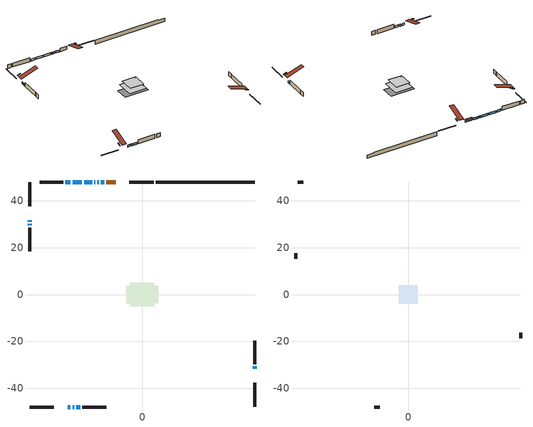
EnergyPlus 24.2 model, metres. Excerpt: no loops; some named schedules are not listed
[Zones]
conditioned space
 floor adiabatic (AdiabaticFloorConstruction): -5.07,-5.07 -5.07,5.07 5.07,5.07 5.07,-5.07 z0.56
 floor foundation (Slab1 construction): -6.91,-3.64 -6.91,3.64 6.91,3.64 6.91,-3.64 z-1.79
 wall outside (RimJoist1 construction): 4.87,48.02 -5.47,48.02 / -48.02,-48.02 -37.68,-48.02 / -48.02,48.02 -48.02,37.68 / 48.02,-48.02 48.02,-37.68 z0.56:0.86
 wall outside (AdiabaticWallConstruction 1): -11.38,48.02 -15.28,48.02 z0.56:2.59
 wall outside (AdiabaticWallConstruction): -16.21,48.02 -17.69,48.02 / 48.02,-31.76 48.02,-30.66 / -48.02,31.76 -48.02,31.15 / -18.61,48.02 -19.15,48.02 / -20.08,48.02 -20.44,48.02 / -48.02,30.22 -48.02,29.51 / -21.36,48.02 -24.82,48.02 / -25.75,48.02 -29.75,48.02 / -30.68,48.02 -32.84,48.02 / -31.76,-48.02 -30.67,-48.02 / -29.75,-48.02 -29.08,-48.02 / -28.15,-48.02 -26.43,-48.02 z0.56:1.78
 wall outside (Wall1 construction): -33.77,48.02 -43.85,48.02 / -25.5,-48.02 -15.42,-48.02 / -48.02,28.58 -48.02,18.5 / 48.02,-29.73 48.02,-19.65 z0.56:3
 wall foundation (FoundationWall1 construction): 5.8,48.02,-1.79 5.8,48.02,0.56 43.79,48.02,0.56 43.79,48.02,0.1 48.02,48.02,0.1 48.02,48.02,-1.79
 window (WindowConstruction): -16.21,48.02 -17.69,48.02 z0.56:1.78
 window (WindowConstruction 7): 48.02,-31.76 48.02,-30.66 z0.56:1.78
 window (WindowConstruction 8): -48.02,31.76 -48.02,31.15 z0.56:1.78
 window (WindowConstruction 9): -18.62,48.02 -19.15,48.02 z0.56:1.78
 window (WindowConstruction 10): -20.08,48.02 -20.43,48.02 z0.56:1.78
 window (WindowConstruction 11): -48.02,30.22 -48.02,29.51 z0.56:1.78
 window (WindowConstruction 1): -21.36,48.02 -24.82,48.02 z0.56:1.78
 window (WindowConstruction 2): -25.75,48.02 -29.75,48.02 z0.56:1.78
 window (WindowConstruction 3): -30.68,48.02 -32.84,48.02 z0.56:1.78
 window (WindowConstruction 4): -31.76,-48.02 -30.67,-48.02 z0.56:1.78
 window (WindowConstruction 5): -29.74,-48.02 -29.08,-48.02 z0.56:1.78
 window (WindowConstruction 6): -28.15,-48.02 -26.43,-48.02 z0.56:1.78
 door (Door): -11.39,48.02 -15.28,48.02 z0.56:2.59
 ceiling adiabatic (AdiabaticFloorConstruction): 5.07,-5.07 5.07,5.07 -5.07,5.07 -5.07,-5.07 z0.56
 roof outside (Roof1 construction): -6.88,48.02,3 -6.88,46.2,3.61 -6.4,46.2,3.61 -6.4,48.02,3; -36.27,-48.02,3 -36.27,-46.2,3.61 -36.75,-46.2,3.61 -36.75,-48.02,3; -48.02,36.27,3 -46.2,36.27,3.61 -46.2,36.75,3.61 -48.02,36.75,3; 48.02,-36.27,3 46.2,-36.27,3.61 46.2,-36.75,3.61 48.02,-36.75,3
attic - vented
 floor to conditioned space (Floor1 construction Reversed): -4.02,-4.02 -4.02,4.02 4.02,4.02 4.02,-4.02 z3
 floor to conditioned space (Floor2 construction Reversed): -3.27,-3.27 -3.27,3.27 3.27,3.27 3.27,-3.27 z3
 wall outside (Wall2 construction): -44.78,48.02 -47.09,48.02 / -14.49,-48.02 -12.19,-48.02 / -48.02,17.57 -48.02,15.26 / 48.02,-18.72 48.02,-16.42 z0.56:3
 roof outside (Roof2 construction): -10.46,48.02,3 -10.46,37.96,6.35 -7.81,37.96,6.35 -7.81,48.02,3; -32.69,-48.02,3 -32.69,-37.96,6.35 -35.34,-37.96,6.35 -35.34,-48.02,3; -48.02,32.69,3 -37.96,32.69,6.35 -37.96,35.34,6.35 -48.02,35.34,3; 48.02,-32.69,3 37.96,-32.69,6.35 37.96,-35.34,6.35 48.02,-35.34,3
[Building]
Building 1: Terrain=Suburbs
[Site:Location]
Quebec Intl AP_QC: Latitude {deg}=46.8; Longitude {deg}=-71.38; Time Zone {hr}=-5; Elevation {m}=74; Keep Site Location Information=Yes
[Site:GroundTemperature:Shallow]
0.0108218, -2.24938, -2.43038, -1.3578, 2.94801, 7.23376, 10.9493, 13.303, 13.5029, 11.5886, 7.96783, 3.81355
[Site:WaterMainsTemperature]
Calculation Method=Schedule; Temperature Schedule=mains temperature schedule
[Material] Roughness=Rough; Thermal Absorptance=0.9
Name | Thickness {m} | Conductivity {W/m-K} | Density {kg/m3} | Specific Heat {J/kg-K} | Solar Absorptance | Visible Absorptance
asphalt or fiberglass shingles | 0.00635 | 0.162714 | 1121.4 | 1465.45 | 0.4 | 0.4
ceiling loosefill ins | 0.254 | 0.0480833 | 16.02 | 1046.75 | 0.7 | 0.7
ceiling stud and cavity | 0.1397 | 0.183226 | 65.682 | 1177.47 | 0.7 | 0.7
ceiling stud and cavity 1 | 0.1397 | 0.225388 | 65.682 | 1177.47 | 0.7 | 0.7
concrete 4.0 in. | 0.1016 | 1.803125 | 2242.8 | 837.4 | 0.7 | 0.7
concrete 8.0 in. | 0.2032 | 1.803125 | 2242.8 | 837.4 | 0.7 | 0.7
door material | 0.04445 | 0.0451087 | 512.64 | 1214.23 | 0.7 | 0.7
exterior vertical ins | 0.0421978 | 0.029427 | 32.04 | 1214.23 | 0.7 | 0.7
floor covering | 0.0127 | 0.0433444 | 54.468 | 1339.84 | 0.6 | 0.6
floor rigid ins; wall rigid ins 1 | 0.512978 | 0.029427 | 32.04 | 1214.23 | 0.7 | 0.7
floor stud and cavity | 0.1397 | 1.75129 | 37.0049 | 1207.88 | 0.7 | 0.7
furniture material conditioned space 1 | 0.1524 | 0.115458 | 640.8 | 1214.23 | 0.6 | 0.6
gypsum board | 0.0127 | 0.160291 | 801 | 837.4 | 0.6 | 0.6
gypsum board 1 | 0.0127 | 0.160291 | 801 | 837.4 | 0.7 | 0.7
osb sheathing 0.5 in. | 0.0127 | 0.115458 | 512.64 | 1214.23 | 0.7 | 0.7
osb sheathing 0.75 in. | 0.01905 | 0.115458 | 512.64 | 1214.23 | 0.7 | 0.7
osb sheathing 2.0 in. | 0.0508 | 0.115458 | 512.64 | 1214.23 | 0.7 | 0.7
rim joist stud and cavity | 0.0508 | 0.0317179 | 125.044 | 1163.47 | 0.6 | 0.6
roof rigid ins | 0.103632 | 0.029427 | 32.04 | 1214.23 | 0.7 | 0.7
roof stud and cavity | 0.2032 | 0.150695 | 78.34581 | 1123.46 | 0.7 | 0.7
slab rigid ins | 0.0387967 | 0.029427 | 32.04 | 1214.23 | 0.7 | 0.7
wall rigid ins | 0.051816 | 0.029427 | 32.04 | 1214.23 | 0.7 | 0.7
wall stud and cavity | 0.1397 | 0.209339 | 139.0536 | 1170.24 | 0.7 | 0.7
wall stud and cavity 1 | 0.0889 | 6.1454 | 50.32683 | 1063.81 | 0.6 | 0.6
wall stud and cavity 2 | 0.0889 | 0.380278 | 52.3479 | 1209.89 | 0.7 | 0.7
wall stud and cavity 3 | 0.0889 | 0.391764 | 83.0341 | 1211.67 | 0.7 | 0.7
wood siding | 0.0254 | 0.102417 | 544.68 | 1172.36 | 0.4 | 0.4
wood siding 1 | 0.00254 | 0.102417 | 544.68 | 1172.36 | 0.4 | 0.4
wood siding 2; wood siding 3; wood siding 4 | 0.0254 | 0.102417 | 544.68 | 1172.36 | 0.7 | 0.7
[WindowMaterial:SimpleGlazingSystem]
Name | U-Factor {W/m2-K} | Solar Heat Gain Coefficient
WindowMaterial | 2.78449 | 0.59
WindowMaterial 1 | 2.78619 | 0.59
WindowMaterial 10 | 3.05249 | 0.43
WindowMaterial 11 | 2.75553 | 0.43
WindowMaterial 2 | 2.78676 | 0.6
WindowMaterial 3 | 2.89578 | 0.69
WindowMaterial 4 | 2.78392 | 0.59
WindowMaterial 5 | 2.77597 | 0.55
WindowMaterial 6 | 2.79017 | 0.62
WindowMaterial 7 | 2.78222 | 0.58
WindowMaterial 8 | 2.77143 | 0.49
WindowMaterial 9 | 3.02751 | 0.48
[Construction]
AdiabaticFloorConstruction: floor stud and cavity, floor rigid ins, osb sheathing 0.75 in., floor covering
AdiabaticWallConstruction: wood siding 3, wall rigid ins 1, wall stud and cavity 2, gypsum board
AdiabaticWallConstruction 1: wood siding 4, wall rigid ins 1, wall stud and cavity 2, gypsum board
Door: door material
Floor1 construction Reversed: gypsum board, ceiling stud and cavity, ceiling loosefill ins
Floor2 construction Reversed: gypsum board, ceiling stud and cavity 1, ceiling loosefill ins
FoundationWall1 construction: concrete 8.0 in., gypsum board 1
furniture construction conditioned space 1: furniture material conditioned space 1
PartitionWallConstruction: gypsum board, wall stud and cavity 3, gypsum board
RimJoist1 construction: wood siding 2, osb sheathing 2.0 in., rim joist stud and cavity
Roof1 construction: asphalt or fiberglass shingles, roof rigid ins, osb sheathing 0.75 in., roof stud and cavity, gypsum board
Roof2 construction: asphalt or fiberglass shingles
Slab1 construction: slab rigid ins, concrete 4.0 in.
Wall1 construction: wood siding, wall rigid ins, osb sheathing 0.5 in., wall stud and cavity, gypsum board
Wall2 construction: wood siding 1, wall stud and cavity 1
WindowConstruction: WindowMaterial
WindowConstruction 1: WindowMaterial 1
WindowConstruction 10: WindowMaterial 10
WindowConstruction 11: WindowMaterial 11
WindowConstruction 2: WindowMaterial 2
WindowConstruction 3: WindowMaterial 3
WindowConstruction 4: WindowMaterial 4
WindowConstruction 5: WindowMaterial 5
WindowConstruction 6: WindowMaterial 6
WindowConstruction 7: WindowMaterial 7
WindowConstruction 8: WindowMaterial 8
WindowConstruction 9: WindowMaterial 9
[Zone] Multiplier=1; Part of Total Floor Area=Yes
Name | Volume {m3}
attic - vented | 58.6536
conditioned space | 571.4
[Space]
Name | Zone | Volume {m3}
attic - vented 1 | attic - vented | 58.6536
conditioned space 1 | conditioned space | 571.4
[ZoneInfiltration:EffectiveLeakageArea]
infil attic - vented 1: Zone or Space=attic - vented 1; Schedule=Always On Discrete; Effective Air Leakage Area {cm2}=3965.17; Stack Coefficient=0.000402566; Wind Coefficient=1.35562e-05
[ZoneMixing]
whole house fan mix: Zone or Space=attic - vented; Schedule=Always On Continuous; Design Flow Rate Calculation Method=Flow/Zone; Design Flow Rate {m3/s}=0; Source Zone or Space=conditioned space
[SurfaceProperty:ExposedFoundationPerimeter]
Slab1: Exposed Perimeter Calculation Method=TotalExposedPerimeter; Total Exposed Perimeter {m}=42.216
[InternalMass] Zone or ZoneList=conditioned space; Space or SpaceList=conditioned space 1
Name | Construction | Surface Area {m2}
furniture mass conditioned space 1 | furniture construction conditioned space 1 | 81.36
partition wall mass | PartitionWallConstruction | 203.4
[Lights]
interior lighting: Zone or ZoneList or Space or SpaceList=conditioned space 1; Schedule=interior lighting schedule; Design Level Calculation Method=LightingLevel; Lighting Level {W}=343.2; Return Air Fraction=0; Fraction Radiant=0.6; Fraction Visible=0.2; Fraction Replaceable=1
[People]
occupants: Zone or ZoneList or Space or SpaceList=conditioned space 1; Number of People Schedule=occupants schedule; Number of People Calculation Method=People; Number of People=3; Fraction Radiant=0.314171; Sensible Heat Fraction=0.56303; Activity Level Schedule=occupants activity schedule; Carbon Dioxide Generation Rate {m3/s-W}=0; Enable ASHRAE 55 Comfort Warnings=No; Mean Radiant Temperature Calculation Type=EnclosureAveraged
[ElectricEquipment] Zone or ZoneList or Space or SpaceList=conditioned space 1; Design Level Calculation Method=EquipmentLevel
Name | Schedule | Design Level {W} | Fraction Latent | Fraction Radiant | Fraction Lost
clothes dryer | clothes dryer schedule | 140.772 | 0.015 | 0.081 | 0.85
clothes washer | clothes washer schedule | 32.1985 | 0.03 | 0.162 | 0.7
cooking range | cooking range schedule | 215.147 | 0.08 | 0.432 | 0.2
dishwasher | dishwasher schedule | 66.8632 | 0.3 | 0.18 | 0.4
fridge | fridge schedule | 72.9452 | 0 | 0.6 | 0
mech vent bath fan 0 | mech vent bath fan 0 schedule | 50.2 | 0 | 0 | 1
mech vent house fan | mech vent house fan schedule | 19.9167 | 0 | 0 | 0.5
mech vent house fan cfis | mech vent house fan cfis schedule | 0 | 0 | 0 | 0
mech vent range fan 0 | mech vent range fan 0 schedule | 57 | 0 | 0 | 1
misc plug loads | misc plug loads schedule | 494.7 | 0.045 | 0.513 | 0.1
whole house fan | Always On Discrete | 0 | 0 | 0 | 1
[OtherEquipment] Zone or ZoneList or Space or SpaceList=conditioned space 1; Design Level Calculation Method=EquipmentLevel
Name | Fuel Type | Schedule | Design Level {W} | Fraction Latent | Fraction Radiant | Fraction Lost
clothes dryer 1 | Electricity | clothes dryer schedule | 0 | 0.015 | 0.081 | 0.85
cooking range 1 | Electricity | cooking range schedule | 0 | 0.08 | 0.432 | 0.2
general water use latent | None | general water use schedule | 62.594 | 1 | 0 | 0
general water use sensible | None | general water use schedule | -61.6891 | 0 | 0.6 | 0
mech vent house fan latent load | None | Always On Discrete | 0 | 1 | 0 | 0
mech vent house fan sensible load | None | Always On Discrete | 0 | 0 | 0 | 0
water heater energy adjustment1 | Electricity | Always On Discrete | 0.01 | 0 | 0 | 1
[ZoneInfiltration:DesignFlowRate] Zone or ZoneList or Space or SpaceList=conditioned space 1; Schedule=Always On Discrete; Design Flow Rate Calculation Method=Flow/Zone; Design Flow Rate {m3/s}=0
infil flow; natural vent flow; whole house fan flow
[ZoneControl:Thermostat]
conditioned space Thermostat: Zone or ZoneList=conditioned space; Control Type Schedule=conditioned space Thermostat Schedule; Control 1=conditioned space temperature setpoint; Temperature Difference Between Cutout And Setpoint {deltaC}=0
[ZoneHVAC:Baseboard:Convective:Electric]
electric baseboard: Availability Schedule=Always On Discrete; Heating Design Capacity {W}=9370.65; Efficiency=1
[AirLoopHVAC:UnitarySystem]
unit heater unitary system: Control Type=Load; Controlling Zone or Thermostat Location=conditioned space; Dehumidification Control Type=None; Availability Schedule=Always On Discrete; Supply Fan=unit heater supply fan; Fan Placement=BlowThrough; Supply Air Fan Operating Mode Schedule=unit heater auto fan schedule; Heating Coil=unit heater htg coil; DX Heating Coil Sizing Ratio=1; Use DOAS DX Cooling Coil=No; Minimum Supply Air Temperature {C}=2; Latent Load Control=SensibleOnlyLoadControl; Cooling Supply Air Flow Rate Method=None; Heating Supply Air Flow Rate Method=SupplyAirFlowRate; Heating Supply Air Flow Rate {m3/s}=0.00141584; No Load Supply Air Flow Rate Method=SupplyAirFlowRate; No Load Supply Air Flow Rate {m3/s}=0; No Load Supply Air Flow Rate Control Set To Low Speed=Yes; Maximum Supply Air Temperature {C}=48.8889; Maximum Outdoor Dry-Bulb Temperature for Supplemental Heater Operation {C}=21; Ancillary On-Cycle Electric Power {W}=0; Ancillary Off-Cycle Electric Power {W}=0
[Fan:SystemModel]
unit heater supply fan: Availability Schedule=Always On Discrete; Design Maximum Air Flow Rate {m3/s}=0.00141584; Speed Control Method=Discrete; Electric Power Minimum Flow Rate Fraction=0.2; Design Pressure Rise {Pa}=500; Motor Efficiency=1; Motor In Air Stream Fraction=1; Design Electric Power Consumption {W}=Autosize; Design Power Sizing Method=PowerPerFlow; Electric Power Per Unit Flow Rate {W/(m3/s)}=28251.7; Electric Power Per Unit Flow Rate Per Unit Pressure {W/((m3/s)-Pa)}=1.66667; Fan Total Efficiency=0.7; Motor Loss Radiative Fraction=0; Number of Speeds=1; Speed Flow Fraction 1=1; Speed Electric Power Fraction 1=1
[Coil:Heating:Fuel]
unit heater htg coil: Availability Schedule=Always On Discrete; Fuel Type=OtherFuel1; Burner Efficiency=0.3; Nominal Capacity {W}=0.293071; On Cycle Parasitic Electric Load {W}=0; Off Cycle Parasitic Fuel Load {W}=0
[Zone equipment]
conditioned space: electric baseboard, unit heater unitary system
[Foundation:Kiva]
Foundation Kiva 1: Initial Indoor Air Temperature {C}=18; Wall Height Above Grade {m}=0.560009; Wall Depth Below Slab {m}=0.2032; Custom Block Material Name 1=exterior vertical ins; Custom Block Depth 1 {m}=2.350008; Custom Block X Position 1 {m}=0.2159; Custom Block Z Position 1 {m}=0
[Foundation:Kiva:Settings]
Soil Conductivity {W/m-K}=0.849921; Soil Density {kg/m3}=1842.3; Soil Specific Heat {J/kg-K}=418.7; Ground Solar Absorptivity=0.9; Ground Thermal Absorptivity=0.9; Ground Surface Roughness {m}=0.03; Far-Field Width {m}=40; Deep-Ground Boundary Condition=ZeroFlux; Deep-Ground Depth {m}=40; Minimum Cell Dimension {m}=0.2; Maximum Cell Growth Coefficient=3; Simulation Timestep=Timestep
[Exterior:Lights]
exterior lighting: Schedule=exterior lighting schedule; Design Level {W}=75.6
[EnergyManagementSystem:GlobalVariable]
infil_program_Qfan
infil_program_Qinf
natural_vent_program_Qnv
natural_vent_program_Qwhf
[EnergyManagementSystem:Sensor]
Name | Output:Variable or Output:Meter Index Key | Output:Variable or Output:Meter
airflow_gain | infil flow | Infiltration Sensible Heat Gain Energy
airflow_gain_1 | natural vent flow | Infiltration Sensible Heat Gain Energy
airflow_gain_2 | whole house fan flow | Infiltration Sensible Heat Gain Energy
airflow_loss | infil flow | Infiltration Sensible Heat Loss Energy
airflow_loss_1 | natural vent flow | Infiltration Sensible Heat Loss Energy
airflow_loss_2 | whole house fan flow | Infiltration Sensible Heat Loss Energy
clg_load_cond |  | Cooling:EnergyTransfer:Zone:CONDITIONED SPACE
clg_sp_s; clg_sp_s_1 | cooling setpoint | Schedule Value
clothes_dryer_exhaust_0_sch_s | clothes dryer exhaust 0 schedule | Schedule Value
conditioned_space_clg_unmet_s | conditioned space | Zone Cooling Setpoint Not Met Time
conditioned_space_htg_unmet_s | conditioned space | Zone Heating Setpoint Not Met Time
cool_season | cooling season schedule | Schedule Value
fridge_tin_s | conditioned space | Zone Mean Air Temperature
htg_load_cond |  | Heating:EnergyTransfer:Zone:CONDITIONED SPACE
htg_sp_s; htg_sp_s_1 | heating setpoint | Schedule Value
ig_ee_conv | clothes dryer | Electric Equipment Convective Heating Energy
ig_ee_conv_2 | cooking range | Electric Equipment Convective Heating Energy
ig_ee_conv_4 | fridge | Electric Equipment Convective Heating Energy
ig_ee_conv_5 | misc plug loads | Electric Equipment Convective Heating Energy
ig_ee_conv_6 | whole house fan | Electric Equipment Convective Heating Energy
ig_ee_rad | clothes dryer | Electric Equipment Radiant Heating Energy
ig_ee_rad_2 | cooking range | Electric Equipment Radiant Heating Energy
ig_ee_rad_4 | fridge | Electric Equipment Radiant Heating Energy
ig_ee_rad_5 | misc plug loads | Electric Equipment Radiant Heating Energy
ig_ee_rad_6 | whole house fan | Electric Equipment Radiant Heating Energy
ig_lgt_conv | interior lighting | Lights Convective Heating Energy
ig_lgt_rad | interior lighting | Lights Radiant Heating Energy
ig_lgt_vis | interior lighting | Lights Visible Radiation Heating Energy
ig_oe_conv | clothes dryer 1 | Other Equipment Convective Heating Energy
ig_oe_conv_1 | cooking range 1 | Other Equipment Convective Heating Energy
ig_oe_conv_2 | general water use latent | Other Equipment Convective Heating Energy
ig_oe_conv_3 | general water use sensible | Other Equipment Convective Heating Energy
ig_oe_conv_4 | water heater energy adjustment1 | Other Equipment Convective Heating Energy
ig_oe_rad | clothes dryer 1 | Other Equipment Radiant Heating Energy
ig_oe_rad_1 | cooking range 1 | Other Equipment Radiant Heating Energy
ig_oe_rad_2 | general water use latent | Other Equipment Radiant Heating Energy
ig_oe_rad_3 | general water use sensible | Other Equipment Radiant Heating Energy
ig_oe_rad_4 | water heater energy adjustment1 | Other Equipment Radiant Heating Energy
ig_ppl_conv | occupants | People Convective Heating Energy
ig_ppl_rad | occupants | People Radiant Heating Energy
im_conv | furniture mass conditioned space 1 | Surface Inside Face Convection Heat Gain Energy
im_conv_1 | partition wall mass | Surface Inside Face Convection Heat Gain Energy
im_ig | furniture mass conditioned space 1 | Surface Inside Face Internal Gains Radiation Heat Gain Energy
im_ig_1 | partition wall mass | Surface Inside Face Internal Gains Radiation Heat Gain Energy
im_lgt | furniture mass conditioned space 1 | Surface Inside Face Lights Radiation Heat Gain Energy
im_lgt_1 | partition wall mass | Surface Inside Face Lights Radiation Heat Gain Energy
im_sol | furniture mass conditioned space 1 | Surface Inside Face Solar Radiation Heat Gain Energy
im_sol_1 | partition wall mass | Surface Inside Face Solar Radiation Heat Gain Energy
im_surf | furniture mass conditioned space 1 | Surface Inside Face Net Surface Thermal Radiation Heat Gain Energy
im_surf_1 | partition wall mass | Surface Inside Face Net Surface Thermal Radiation Heat Gain Energy
mech_vent_bath_fan_0_sch_s | mech vent bath fan 0 schedule | Schedule Value
mech_vent_range_fan_0_sch_s | mech vent range fan 0 schedule | Schedule Value
mv_conv | mech vent bath fan 0 | Electric Equipment Convective Heating Energy
mv_conv_1 | mech vent house fan | Electric Equipment Convective Heating Energy
mv_conv_2 | mech vent house fan cfis | Electric Equipment Convective Heating Energy
mv_conv_3 | mech vent range fan 0 | Electric Equipment Convective Heating Energy
mv_conv_4 | mech vent house fan latent load | Other Equipment Convective Heating Energy
mv_conv_5 | mech vent house fan sensible load | Other Equipment Convective Heating Energy
mv_rad | mech vent bath fan 0 | Electric Equipment Radiant Heating Energy
mv_rad_1 | mech vent house fan | Electric Equipment Radiant Heating Energy
mv_rad_2 | mech vent house fan cfis | Electric Equipment Radiant Heating Energy
mv_rad_3 | mech vent range fan 0 | Electric Equipment Radiant Heating Energy
mv_rad_4 | mech vent house fan latent load | Other Equipment Radiant Heating Energy
mv_rad_5 | mech vent house fan sensible load | Other Equipment Radiant Heating Energy
natural_vent_s | natural vent schedule | Schedule Value
out_pb_s |  | Site Outdoor Air Barometric Pressure
out_wt_s |  | Site Outdoor Air Humidity Ratio
site_vw_s |  | Site Wind Speed
ss_back_out | Window1 | Surface Window Shortwave from Zone Back Out Window Heat Transfer Rate
ss_back_out_1 | Window10 | Surface Window Shortwave from Zone Back Out Window Heat Transfer Rate
ss_back_out_10 | Window8 | Surface Window Shortwave from Zone Back Out Window Heat Transfer Rate
ss_back_out_11 | Window9 | Surface Window Shortwave from Zone Back Out Window Heat Transfer Rate
ss_back_out_2 | Window11 | Surface Window Shortwave from Zone Back Out Window Heat Transfer Rate
ss_back_out_3 | Window12 | Surface Window Shortwave from Zone Back Out Window Heat Transfer Rate
ss_back_out_4 | Window13 | Surface Window Shortwave from Zone Back Out Window Heat Transfer Rate
ss_back_out_5 | Window14 | Surface Window Shortwave from Zone Back Out Window Heat Transfer Rate
ss_back_out_6 | Window2 | Surface Window Shortwave from Zone Back Out Window Heat Transfer Rate
ss_back_out_7 | Window4 | Surface Window Shortwave from Zone Back Out Window Heat Transfer Rate
ss_back_out_8 | Window6 | Surface Window Shortwave from Zone Back Out Window Heat Transfer Rate
ss_back_out_9 | Window7 | Surface Window Shortwave from Zone Back Out Window Heat Transfer Rate
ss_conv | Door1 | Surface Inside Face Convection Heat Gain Energy
ss_conv_1 | Window1 | Surface Inside Face Convection Heat Gain Energy
ss_conv_10 | Window7 | Surface Inside Face Convection Heat Gain Energy
ss_conv_11 | Window8 | Surface Inside Face Convection Heat Gain Energy
ss_conv_12 | Window9 | Surface Inside Face Convection Heat Gain Energy
ss_conv_2 | Window10 | Surface Inside Face Convection Heat Gain Energy
ss_conv_3 | Window11 | Surface Inside Face Convection Heat Gain Energy
ss_conv_4 | Window12 | Surface Inside Face Convection Heat Gain Energy
ss_conv_5 | Window13 | Surface Inside Face Convection Heat Gain Energy
ss_conv_6 | Window14 | Surface Inside Face Convection Heat Gain Energy
ss_conv_7 | Window2 | Surface Inside Face Convection Heat Gain Energy
ss_conv_8 | Window4 | Surface Inside Face Convection Heat Gain Energy
ss_conv_9 | Window6 | Surface Inside Face Convection Heat Gain Energy
ss_ig | Door1 | Surface Inside Face Internal Gains Radiation Heat Gain Energy
ss_ig_1 | Window1 | Surface Inside Face Internal Gains Radiation Heat Gain Energy
ss_ig_10 | Window7 | Surface Inside Face Internal Gains Radiation Heat Gain Energy
ss_ig_11 | Window8 | Surface Inside Face Internal Gains Radiation Heat Gain Energy
ss_ig_12 | Window9 | Surface Inside Face Internal Gains Radiation Heat Gain Energy
ss_ig_2 | Window10 | Surface Inside Face Internal Gains Radiation Heat Gain Energy
ss_ig_3 | Window11 | Surface Inside Face Internal Gains Radiation Heat Gain Energy
ss_ig_4 | Window12 | Surface Inside Face Internal Gains Radiation Heat Gain Energy
ss_ig_5 | Window13 | Surface Inside Face Internal Gains Radiation Heat Gain Energy
ss_ig_6 | Window14 | Surface Inside Face Internal Gains Radiation Heat Gain Energy
ss_ig_7 | Window2 | Surface Inside Face Internal Gains Radiation Heat Gain Energy
ss_ig_8 | Window4 | Surface Inside Face Internal Gains Radiation Heat Gain Energy
ss_ig_9 | Window6 | Surface Inside Face Internal Gains Radiation Heat Gain Energy
ss_lgt | Door1 | Surface Inside Face Lights Radiation Heat Gain Energy
ss_sol | Door1 | Surface Inside Face Solar Radiation Heat Gain Energy
ss_surf | Door1 | Surface Inside Face Net Surface Thermal Radiation Heat Gain Energy
ss_surf_1 | Window1 | Surface Inside Face Net Surface Thermal Radiation Heat Gain Energy
ss_surf_10 | Window7 | Surface Inside Face Net Surface Thermal Radiation Heat Gain Energy
ss_surf_11 | Window8 | Surface Inside Face Net Surface Thermal Radiation Heat Gain Energy
ss_surf_12 | Window9 | Surface Inside Face Net Surface Thermal Radiation Heat Gain Energy
ss_surf_2 | Window10 | Surface Inside Face Net Surface Thermal Radiation Heat Gain Energy
ss_surf_3 | Window11 | Surface Inside Face Net Surface Thermal Radiation Heat Gain Energy
ss_surf_4 | Window12 | Surface Inside Face Net Surface Thermal Radiation Heat Gain Energy
ss_surf_5 | Window13 | Surface Inside Face Net Surface Thermal Radiation Heat Gain Energy
ss_surf_6 | Window14 | Surface Inside Face Net Surface Thermal Radiation Heat Gain Energy
ss_surf_7 | Window2 | Surface Inside Face Net Surface Thermal Radiation Heat Gain Energy
ss_surf_8 | Window4 | Surface Inside Face Net Surface Thermal Radiation Heat Gain Energy
ss_surf_9 | Window6 | Surface Inside Face Net Surface Thermal Radiation Heat Gain Energy
ss_trans_in | Window1 | Surface Window Transmitted Solar Radiation Rate
ss_trans_in_1 | Window10 | Surface Window Transmitted Solar Radiation Rate
ss_trans_in_10 | Window8 | Surface Window Transmitted Solar Radiation Rate
ss_trans_in_11 | Window9 | Surface Window Transmitted Solar Radiation Rate
ss_trans_in_2 | Window11 | Surface Window Transmitted Solar Radiation Rate
ss_trans_in_3 | Window12 | Surface Window Transmitted Solar Radiation Rate
ss_trans_in_4 | Window13 | Surface Window Transmitted Solar Radiation Rate
ss_trans_in_5 | Window14 | Surface Window Transmitted Solar Radiation Rate
ss_trans_in_6 | Window2 | Surface Window Transmitted Solar Radiation Rate
ss_trans_in_7 | Window4 | Surface Window Transmitted Solar Radiation Rate
ss_trans_in_8 | Window6 | Surface Window Transmitted Solar Radiation Rate
ss_trans_in_9 | Window7 | Surface Window Transmitted Solar Radiation Rate
ss_trans_out | Window1 | Surface Inside Face Initial Transmitted Diffuse Transmitted Out Window Solar Radiation Rate
ss_trans_out_1 | Window10 | Surface Inside Face Initial Transmitted Diffuse Transmitted Out Window Solar Radiation Rate
